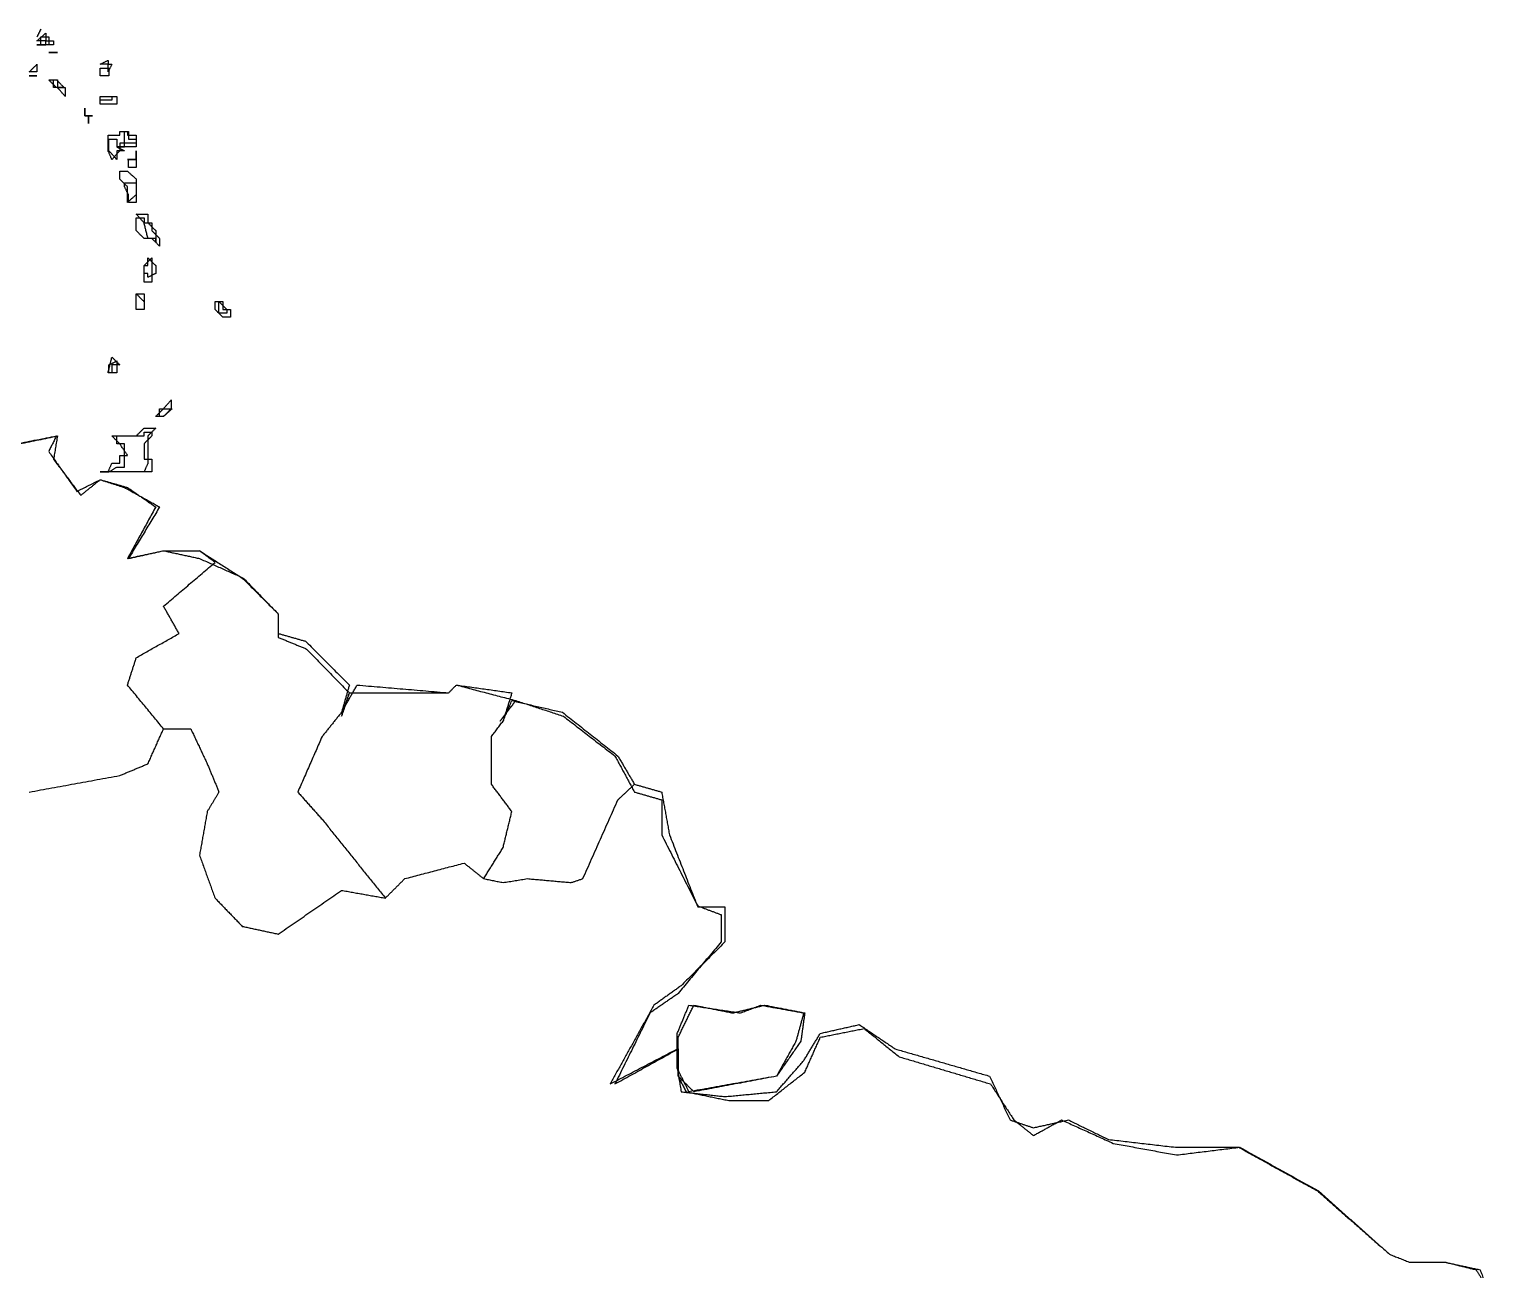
# Model space of a CAD drawing. Header units: millimetres. Extents: x 4 to 525, y -334 to -6.
# Drawn here: x 166.69 to 206.38, y -247.04 to -213.31 of the extents above; entities that cross this region are included whole.
import ezdxf

# ---------------------------------------------------------------- set-up
doc = ezdxf.new("R2010")
doc.units = ezdxf.units.MM
for name, color, linetype in [('boundaries499', 7, 'CONTINUOUS'), ('boundaries500', 7, 'CONTINUOUS'), ('boundaries502', 7, 'CONTINUOUS'), ('boundaries503', 7, 'CONTINUOUS'), ('boundaries507', 7, 'CONTINUOUS'), ('boundaries508', 7, 'CONTINUOUS'), ('boundaries513', 7, 'CONTINUOUS'), ('boundaries514', 7, 'CONTINUOUS'), ('boundaries515', 7, 'CONTINUOUS'), ('boundaries517', 7, 'CONTINUOUS'), ('boundaries518', 7, 'CONTINUOUS'), ('boundaries521', 7, 'CONTINUOUS'), ('boundaries524', 7, 'CONTINUOUS'), ('boundaries528', 7, 'CONTINUOUS'), ('boundaries536', 7, 'CONTINUOUS'), ('boundaries545', 7, 'CONTINUOUS'), ('boundaries555', 7, 'CONTINUOUS'), ('boundaries556', 7, 'CONTINUOUS'), ('boundaries576', 7, 'CONTINUOUS'), ('boundaries588', 7, 'CONTINUOUS'), ('boundaries591', 7, 'CONTINUOUS'), ('boundaries605', 7, 'CONTINUOUS'), ('boundaries624', 7, 'CONTINUOUS'), ('boundaries625', 7, 'CONTINUOUS'), ('boundaries644', 7, 'CONTINUOUS'), ('boundaries645', 7, 'CONTINUOUS'), ('boundaries647', 7, 'CONTINUOUS'), ('boundaries649', 7, 'CONTINUOUS'), ('boundaries651', 7, 'CONTINUOUS'), ('boundaries652', 7, 'CONTINUOUS'), ('boundaries667', 7, 'CONTINUOUS'), ('boundaries668', 7, 'CONTINUOUS'), ('boundaries676', 7, 'CONTINUOUS'), ('boundaries699', 7, 'CONTINUOUS'), ('mapOutline077', 7, 'CONTINUOUS'), ('mapOutline103', 7, 'CONTINUOUS'), ('mapOutline107', 7, 'CONTINUOUS'), ('mapOutline110', 7, 'CONTINUOUS'), ('mapOutline116', 7, 'CONTINUOUS'), ('mapOutline117', 7, 'CONTINUOUS'), ('mapOutline120', 7, 'CONTINUOUS'), ('mapOutline121', 7, 'CONTINUOUS'), ('mapOutline124', 7, 'CONTINUOUS'), ('mapOutline125', 7, 'CONTINUOUS'), ('mapOutline126', 7, 'CONTINUOUS'), ('mapOutline127', 7, 'CONTINUOUS'), ('mapOutline128', 7, 'CONTINUOUS'), ('mapOutline130', 7, 'CONTINUOUS'), ('mapOutline131', 7, 'CONTINUOUS'), ('mapOutline132', 7, 'CONTINUOUS'), ('mapOutline135', 7, 'CONTINUOUS'), ('mapOutline137', 7, 'CONTINUOUS'), ('mapOutline138', 7, 'CONTINUOUS'), ('mapOutline252', 7, 'CONTINUOUS')]:
    doc.layers.add(name, color=color, linetype=linetype)

msp = doc.modelspace()

# ---------------------------------------------------------------- linework, layer by layer
at = {"layer": 'boundaries499'}
for points in [[(166.899, -213.519), (167.005, -213.307)], [(167.005, -213.307), (166.899, -213.519)]]:
    msp.add_open_spline(points, degree=1, dxfattribs=at)
at = {"layer": 'boundaries500'}
for points in [[(167.005, -213.73), (167.005, -213.519)], [(167.005, -213.519), (167.217, -213.519)], [(167.217, -213.519), (167.217, -213.73)]]:
    msp.add_open_spline(points, degree=1, dxfattribs=at)
at = {"layer": 'boundaries502'}
msp.add_open_spline([(167.217, -213.73), (167.005, -213.73)], degree=1, dxfattribs=at)
at = {"layer": 'boundaries503'}
msp.add_open_spline([(167.217, -213.73), (167.005, -213.73)], degree=1, dxfattribs=at)
at = {"layer": 'boundaries507'}
for points in [[(167.217, -213.942), (167.428, -213.942)], [(167.428, -213.942), (167.217, -213.942)]]:
    msp.add_open_spline(points, degree=1, dxfattribs=at)
at = {"layer": 'boundaries508'}
for points in [[(167.217, -213.942), (167.428, -213.942)], [(167.428, -213.942), (167.217, -213.942)]]:
    msp.add_open_spline(points, degree=1, dxfattribs=at)
at = {"layer": 'boundaries513'}
for points in [[(168.619, -214.26), (168.831, -214.154)], [(168.831, -214.26), (168.619, -214.26)], [(168.831, -214.154), (168.831, -214.26)], [(168.831, -214.471), (168.831, -214.26)], [(168.831, -214.26), (168.936, -214.26)], [(168.936, -214.26), (168.831, -214.471)]]:
    msp.add_open_spline(points, degree=1, dxfattribs=at)
at = {"layer": 'boundaries514'}
for points in [[(166.688, -214.471), (166.899, -214.26)], [(166.899, -214.26), (166.899, -214.471)], [(166.899, -214.471), (166.688, -214.471)]]:
    msp.add_open_spline(points, degree=1, dxfattribs=at)
at = {"layer": 'boundaries515'}
for points in [[(167.428, -214.895), (167.217, -214.683)], [(167.217, -214.683), (167.428, -214.683)], [(167.428, -214.683), (167.64, -214.895)], [(167.64, -214.895), (167.428, -214.895)]]:
    msp.add_open_spline(points, degree=1, dxfattribs=at)
at = {"layer": 'boundaries517'}
for points in [[(168.619, -215.239), (168.619, -215.133)], [(168.619, -215.133), (168.831, -215.133)], [(168.831, -215.239), (168.619, -215.239)], [(168.831, -215.133), (168.936, -215.133)], [(168.936, -215.239), (168.831, -215.239)], [(168.936, -215.133), (168.936, -215.239)]]:
    msp.add_open_spline(points, degree=1, dxfattribs=at)
at = {"layer": 'boundaries518'}
for points in [[(168.196, -215.662), (168.196, -215.45)], [(168.196, -215.45), (168.196, -215.662)], [(168.407, -215.662), (168.196, -215.662)], [(168.196, -215.662), (168.407, -215.662)]]:
    msp.add_open_spline(points, degree=1, dxfattribs=at)
at = {"layer": 'boundaries521'}
for points in [[(168.831, -216.403), (168.831, -216.191)], [(168.831, -216.191), (168.936, -216.191)], [(168.936, -216.191), (169.148, -216.191)], [(169.148, -216.191), (169.148, -216.085)], [(169.148, -216.085), (169.36, -216.085)], [(169.36, -216.085), (169.36, -216.191)], [(169.36, -216.191), (169.598, -216.191)], [(169.598, -216.191), (169.598, -216.403)], [(168.831, -216.614), (168.831, -216.403)], [(168.936, -216.852), (168.831, -216.614)], [(169.148, -216.614), (168.936, -216.852)], [(169.36, -216.403), (169.148, -216.403)], [(169.148, -216.403), (169.148, -216.614)], [(169.598, -216.403), (169.36, -216.403)]]:
    msp.add_open_spline(points, degree=1, dxfattribs=at)
at = {"layer": 'boundaries524'}
for points in [[(169.598, -216.614), (169.598, -216.853)], [(169.598, -216.853), (169.598, -216.614)], [(169.598, -216.853), (169.36, -216.853)], [(169.36, -216.853), (169.598, -216.853)]]:
    msp.add_open_spline(points, degree=1, dxfattribs=at)
at = {"layer": 'boundaries528'}
for points in [[(169.148, -217.382), (169.148, -217.17)], [(169.148, -217.17), (169.36, -217.17)], [(169.36, -217.593), (169.148, -217.382)], [(169.36, -217.17), (169.598, -217.382)], [(169.598, -217.382), (169.598, -217.593)], [(169.36, -217.805), (169.36, -217.593)], [(169.36, -218.017), (169.36, -217.805)], [(169.598, -217.805), (169.36, -218.017)], [(169.598, -217.593), (169.598, -217.805)]]:
    msp.add_open_spline(points, degree=1, dxfattribs=at)
at = {"layer": 'boundaries536'}
for points in [[(169.81, -218.572), (169.598, -218.334)], [(169.598, -218.334), (169.81, -218.334)], [(169.81, -218.334), (169.915, -218.334)], [(169.915, -218.996), (169.81, -218.572)], [(169.915, -218.334), (169.915, -218.572)], [(169.915, -218.572), (170.127, -218.784)], [(170.127, -218.996), (169.915, -218.996)], [(170.127, -218.784), (170.127, -218.996)], [(170.127, -219.101), (170.127, -218.996)], [(170.127, -218.996), (170.127, -219.101)]]:
    msp.add_open_spline(points, degree=1, dxfattribs=at)
at = {"layer": 'boundaries545'}
for points in [[(169.81, -219.948), (169.81, -219.736)], [(169.81, -219.736), (169.915, -219.736)], [(169.915, -219.736), (169.915, -219.525)], [(169.915, -219.525), (170.127, -219.736)], [(170.127, -219.736), (170.127, -219.948)], [(169.915, -219.948), (169.81, -219.948)], [(169.915, -220.054), (169.915, -219.948)], [(170.127, -219.948), (169.915, -220.054)]]:
    msp.add_open_spline(points, degree=1, dxfattribs=at)
at = {"layer": 'boundaries555'}
for points in [[(169.598, -220.715), (169.598, -220.504)], [(169.598, -220.504), (169.81, -220.504)], [(169.81, -220.504), (169.81, -220.715)], [(169.598, -220.927), (169.598, -220.715)], [(169.81, -220.927), (169.598, -220.927)], [(169.81, -220.715), (169.81, -220.927)]]:
    msp.add_open_spline(points, degree=1, dxfattribs=at)
at = {"layer": 'boundaries556'}
for points in [[(171.847, -220.927), (171.847, -220.715)], [(171.847, -220.715), (172.059, -220.927)], [(171.847, -221.033), (171.847, -220.927)], [(172.059, -221.033), (171.847, -221.033)], [(172.059, -220.927), (172.059, -221.033)]]:
    msp.add_open_spline(points, degree=1, dxfattribs=at)
at = {"layer": 'boundaries576'}
for points in [[(168.831, -222.647), (168.936, -222.224)], [(168.936, -222.224), (169.148, -222.435)], [(168.936, -222.647), (168.831, -222.647)], [(169.148, -222.435), (168.936, -222.435)], [(168.936, -222.435), (168.936, -222.647)]]:
    msp.add_open_spline(points, degree=1, dxfattribs=at)
at = {"layer": 'boundaries588'}
for points in [[(170.339, -223.626), (170.55, -223.388)], [(170.55, -223.388), (170.55, -223.626)], [(170.127, -223.838), (170.339, -223.626)], [(170.339, -223.838), (170.127, -223.838)], [(170.55, -223.626), (170.339, -223.838)]]:
    msp.add_open_spline(points, degree=1, dxfattribs=at)
at = {"layer": 'boundaries591'}
for points in [[(165.285, -224.79), (167.428, -224.367)], [(167.428, -224.367), (167.217, -224.79)], [(167.217, -224.79), (167.984, -225.875)], [(167.984, -225.875), (168.619, -225.557)], [(168.619, -225.557), (169.36, -225.769)], [(169.36, -225.769), (170.127, -226.298)], [(170.127, -226.298), (169.36, -227.7)], [(169.36, -227.7), (170.339, -227.489)], [(170.339, -227.489), (171.318, -227.489)]]:
    msp.add_open_spline(points, degree=1, dxfattribs=at)
at = {"layer": 'boundaries605'}
for points in [[(169.598, -224.367), (169.81, -224.155)], [(169.81, -224.155), (169.915, -224.155)], [(169.915, -224.155), (170.127, -224.155)], [(170.127, -224.155), (169.915, -224.367)], [(169.148, -224.578), (168.936, -224.367)], [(168.936, -224.367), (169.36, -224.367)], [(169.36, -224.896), (169.148, -224.578)], [(169.36, -224.367), (169.598, -224.367)], [(169.915, -224.367), (169.915, -224.79)], [(169.148, -225.107), (169.148, -224.896)], [(169.148, -224.896), (169.36, -224.896)], [(169.915, -224.79), (169.915, -224.896)], [(169.915, -224.896), (169.915, -225.107)], [(168.831, -225.346), (168.619, -225.346)], [(168.619, -225.346), (168.831, -225.346)], [(168.831, -225.346), (168.936, -225.107)], [(168.936, -225.346), (168.831, -225.346)], [(168.936, -225.107), (169.148, -225.107)], [(169.148, -225.346), (168.936, -225.346)], [(169.36, -225.346), (169.148, -225.346)], [(169.598, -225.346), (169.36, -225.346)], [(169.81, -225.346), (169.598, -225.346)], [(169.915, -225.107), (169.81, -225.346)]]:
    msp.add_open_spline(points, degree=1, dxfattribs=at)
at = {"layer": 'boundaries624'}
for points in [[(171.318, -227.489), (172.482, -228.23)], [(172.482, -228.23), (173.461, -229.209)], [(173.461, -229.209), (173.461, -229.738)], [(173.461, -229.738), (174.202, -229.949)], [(174.202, -229.949), (175.392, -231.14)], [(175.392, -231.14), (175.181, -231.881)]]:
    msp.add_open_spline(points, degree=1, dxfattribs=at)
at = {"layer": 'boundaries625'}
for points in [[(170.339, -228.997), (171.741, -227.806)], [(171.741, -227.806), (171.318, -227.489)], [(170.762, -229.738), (170.339, -228.997)], [(169.598, -230.399), (170.762, -229.738)], [(169.36, -231.14), (169.598, -230.399)], [(170.339, -232.331), (169.36, -231.14)]]:
    msp.add_open_spline(points, degree=1, dxfattribs=at)
at = {"layer": 'boundaries644'}
for points in [[(175.181, -231.881), (175.604, -231.14)], [(175.604, -231.14), (178.091, -231.352)], [(178.091, -231.352), (178.303, -231.14)], [(178.303, -231.14), (179.811, -231.352)], [(179.811, -231.352), (179.573, -232.119)]]:
    msp.add_open_spline(points, degree=1, dxfattribs=at)
at = {"layer": 'boundaries645'}
for points in [[(179.573, -232.119), (179.811, -231.563)], [(179.811, -231.563), (181.187, -231.881)], [(181.187, -231.881), (182.695, -233.071)], [(182.695, -233.071), (183.145, -233.839)]]:
    msp.add_open_spline(points, degree=1, dxfattribs=at)
at = {"layer": 'boundaries647'}
for points in [[(175.181, -231.881), (174.651, -232.542)], [(174.651, -232.542), (173.99, -234.05)], [(173.99, -234.05), (174.651, -234.791)], [(174.651, -234.791), (176.371, -236.934)]]:
    msp.add_open_spline(points, degree=1, dxfattribs=at)
at = {"layer": 'boundaries649'}
for points in [[(179.255, -232.542), (179.573, -232.119)], [(179.255, -233.839), (179.255, -232.542)], [(179.811, -234.58), (179.255, -233.839)], [(179.573, -235.559), (179.811, -234.58)], [(179.044, -236.405), (179.573, -235.559)]]:
    msp.add_open_spline(points, degree=1, dxfattribs=at)
at = {"layer": 'boundaries651'}
for points in [[(170.339, -232.331), (171.08, -232.331)], [(171.08, -232.331), (171.529, -233.283)], [(171.529, -233.283), (171.847, -234.05)], [(171.847, -234.05), (171.529, -234.58)], [(171.529, -234.58), (171.318, -235.77)], [(171.318, -235.77), (171.741, -236.934)], [(171.741, -236.934), (172.482, -237.702)], [(173.461, -237.913), (175.181, -236.723)], [(175.181, -236.723), (176.371, -236.934)], [(172.482, -237.702), (173.461, -237.913)]]:
    msp.add_open_spline(points, degree=1, dxfattribs=at)
at = {"layer": 'boundaries652'}
for points in [[(169.915, -233.283), (170.339, -232.331)], [(169.148, -233.601), (169.915, -233.283)], [(166.687, -234.05), (169.148, -233.601)]]:
    msp.add_open_spline(points, degree=1, dxfattribs=at)
at = {"layer": 'boundaries667'}
for points in [[(183.145, -233.839), (183.885, -234.05)], [(183.885, -234.05), (184.097, -235.215)], [(184.097, -235.215), (184.864, -237.173)], [(184.864, -237.173), (185.605, -237.173)], [(185.605, -237.173), (185.605, -238.125)], [(185.605, -238.125), (184.415, -239.316)], [(184.415, -239.316), (183.674, -239.845)], [(183.674, -239.845), (182.483, -241.988)], [(188.198, -240.612), (189.256, -240.374)], [(189.256, -240.374), (190.235, -241.035)], [(187.748, -241.353), (188.198, -240.612)], [(182.483, -241.988), (184.309, -241.035)], [(184.309, -241.035), (184.309, -241.565)], [(190.235, -241.035), (192.802, -241.776)], [(184.309, -241.565), (184.415, -242.2)], [(187.007, -242.2), (187.748, -241.353)], [(192.802, -241.776), (193.357, -242.967)], [(184.415, -242.2), (185.605, -242.332)], [(185.605, -242.332), (187.007, -242.2)], [(193.357, -242.967), (193.992, -243.179)], [(193.993, -243.179), (194.945, -242.967)], [(194.945, -242.967), (196.03, -243.496)], [(196.03, -243.496), (197.855, -243.708)], [(197.855, -243.708), (199.575, -243.708)], [(199.575, -243.708), (201.718, -244.898)], [(201.718, -244.898), (203.676, -246.618)], [(203.676, -246.618), (204.205, -246.83)], [(204.205, -246.83), (205.158, -246.83)], [(205.158, -246.83), (206.137, -247.041)], [(206.137, -247.041), (206.349, -247.597)]]:
    msp.add_open_spline(points, degree=1, dxfattribs=at)
at = {"layer": 'boundaries668'}
for points in [[(182.695, -234.262), (183.145, -233.839)], [(181.742, -236.405), (182.695, -234.262)], [(179.044, -236.405), (179.573, -236.511)], [(179.573, -236.511), (180.234, -236.405)], [(180.234, -236.405), (181.425, -236.511)], [(181.425, -236.511), (181.742, -236.405)]]:
    msp.add_open_spline(points, degree=1, dxfattribs=at)
at = {"layer": 'boundaries676'}
for points in [[(176.9, -236.405), (178.514, -235.982)], [(178.514, -235.982), (179.044, -236.405)], [(176.371, -236.934), (176.9, -236.405)]]:
    msp.add_open_spline(points, degree=1, dxfattribs=at)
at = {"layer": 'boundaries699'}
for points in [[(184.309, -240.612), (184.626, -239.845)], [(184.626, -239.845), (186.029, -240.056)], [(186.029, -240.056), (186.584, -239.845)], [(186.584, -239.845), (187.748, -240.056)], [(187.748, -240.056), (187.537, -240.824)], [(184.309, -241.565), (184.309, -240.612)], [(187.537, -240.824), (187.007, -241.776)], [(184.626, -242.2), (184.309, -241.565)], [(187.007, -241.776), (184.626, -242.2)]]:
    msp.add_open_spline(points, degree=1, dxfattribs=at)
at = {"layer": 'mapOutline077'}
for points in [[(184.335, -240.718), (184.759, -239.845)], [(184.759, -239.845), (185.817, -240.056)], [(185.817, -240.056), (186.69, -239.845)], [(186.69, -239.845), (187.775, -240.056)], [(187.775, -240.056), (187.669, -240.824)], [(184.335, -241.776), (184.335, -240.718)], [(187.669, -240.824), (187.007, -241.776)], [(184.759, -242.2), (184.335, -241.776)], [(187.008, -241.776), (184.759, -242.2)]]:
    msp.add_open_spline(points, degree=1, dxfattribs=at)
at = {"layer": 'mapOutline103'}
for points in [[(169.069, -224.578), (169.069, -224.367)], [(169.069, -224.367), (169.28, -224.367)], [(169.28, -224.578), (169.069, -224.578)], [(169.28, -224.367), (169.386, -224.367)], [(169.28, -225.213), (169.28, -224.578)], [(169.386, -224.367), (169.598, -224.367)], [(169.598, -224.367), (169.81, -224.367)], [(169.81, -224.367), (169.81, -224.261)], [(169.81, -224.261), (170.021, -224.261)], [(170.021, -224.367), (169.81, -224.578)], [(169.81, -224.578), (169.81, -224.79)], [(170.021, -224.261), (170.021, -224.367)], [(169.81, -224.79), (169.81, -225.002)], [(169.81, -225.002), (170.021, -225.002)], [(170.021, -225.002), (170.021, -225.346)], [(168.857, -225.346), (168.619, -225.346)], [(168.619, -225.346), (168.857, -225.346)], [(168.857, -225.346), (169.069, -225.213)], [(169.28, -225.346), (168.857, -225.346)], [(169.069, -225.213), (169.28, -225.213)], [(169.386, -225.346), (169.28, -225.346)], [(169.598, -225.346), (169.386, -225.346)], [(169.81, -225.346), (169.598, -225.346)], [(170.021, -225.346), (169.81, -225.346)]]:
    msp.add_open_spline(points, degree=1, dxfattribs=at)
at = {"layer": 'mapOutline107'}
for points in [[(170.233, -223.838), (170.233, -223.626)], [(170.233, -223.626), (170.339, -223.626)], [(170.339, -223.838), (170.233, -223.838)], [(170.339, -223.626), (170.577, -223.626)], [(170.577, -223.626), (170.339, -223.838)]]:
    msp.add_open_spline(points, degree=1, dxfattribs=at)
at = {"layer": 'mapOutline110'}
for points in [[(168.857, -222.435), (169.069, -222.329)], [(168.857, -222.647), (168.857, -222.435)], [(169.069, -222.647), (168.857, -222.647)], [(169.069, -222.329), (169.069, -222.435)], [(169.069, -222.435), (169.069, -222.647)]]:
    msp.add_open_spline(points, degree=1, dxfattribs=at)
at = {"layer": 'mapOutline116'}
for points in [[(171.741, -220.927), (171.741, -220.715)], [(171.741, -220.715), (171.953, -220.715)], [(171.953, -221.139), (171.741, -220.927)], [(171.953, -220.715), (171.953, -220.927)], [(171.953, -220.927), (172.164, -220.927)], [(172.164, -220.927), (172.164, -221.139)], [(172.164, -221.139), (171.953, -221.139)]]:
    msp.add_open_spline(points, degree=1, dxfattribs=at)
at = {"layer": 'mapOutline117'}
for points in [[(169.598, -220.715), (169.598, -220.504)], [(169.598, -220.504), (169.81, -220.715)], [(169.598, -220.927), (169.598, -220.715)], [(169.81, -220.927), (169.598, -220.927)], [(169.81, -220.715), (169.81, -220.927)]]:
    msp.add_open_spline(points, degree=1, dxfattribs=at)
at = {"layer": 'mapOutline120'}
for points in [[(169.81, -219.736), (170.021, -219.525)], [(169.81, -219.948), (169.81, -219.736)], [(170.021, -219.525), (170.021, -219.736)], [(170.021, -219.736), (170.021, -219.948)], [(169.81, -220.186), (169.81, -219.948)], [(170.021, -220.186), (169.81, -220.186)], [(170.021, -219.948), (170.021, -220.186)]]:
    msp.add_open_spline(points, degree=1, dxfattribs=at)
at = {"layer": 'mapOutline121'}
for points in [[(169.598, -218.572), (169.598, -218.44)], [(169.598, -218.44), (169.81, -218.44)], [(169.598, -218.784), (169.598, -218.572)], [(169.81, -218.44), (169.81, -218.572)], [(169.81, -218.572), (170.021, -218.572)], [(170.021, -218.572), (170.021, -218.784)], [(169.81, -218.996), (169.598, -218.784)], [(170.021, -218.996), (169.81, -218.996)], [(170.021, -218.784), (170.233, -218.996)], [(170.233, -219.207), (170.021, -218.996)], [(170.233, -218.996), (170.233, -219.207)]]:
    msp.add_open_spline(points, degree=1, dxfattribs=at)
at = {"layer": 'mapOutline124'}
for points in [[(169.28, -217.593), (169.28, -217.488)], [(169.28, -217.488), (169.386, -217.488)], [(169.386, -217.488), (169.598, -217.488)], [(169.598, -217.488), (169.598, -217.593)], [(169.386, -217.805), (169.28, -217.593)], [(169.386, -218.017), (169.386, -217.805)], [(169.598, -217.593), (169.598, -217.805)], [(169.598, -217.805), (169.598, -218.017)], [(169.598, -218.017), (169.386, -218.017)]]:
    msp.add_open_spline(points, degree=1, dxfattribs=at)
at = {"layer": 'mapOutline125'}
for points in [[(169.386, -217.064), (169.386, -216.853)], [(169.386, -216.853), (169.598, -216.853)], [(169.598, -217.064), (169.386, -217.064)], [(169.598, -216.853), (169.598, -217.064)]]:
    msp.add_open_spline(points, degree=1, dxfattribs=at)
at = {"layer": 'mapOutline126'}
for points in [[(168.857, -216.509), (168.857, -216.297)], [(168.857, -216.297), (169.069, -216.297)], [(169.069, -216.297), (169.069, -216.509)], [(169.28, -216.297), (169.28, -216.085)], [(169.28, -216.085), (169.386, -216.085)], [(169.28, -216.509), (169.28, -216.297)], [(169.386, -216.085), (169.386, -216.297)], [(169.386, -216.297), (169.598, -216.297)], [(169.598, -216.297), (169.598, -216.509)], [(168.857, -216.614), (168.857, -216.509)], [(169.069, -216.852), (168.857, -216.614)], [(169.28, -216.509), (169.069, -216.509)], [(169.069, -216.509), (169.28, -216.614)], [(169.069, -216.509), (169.28, -216.509)], [(169.28, -216.614), (169.069, -216.614)], [(169.069, -216.614), (169.069, -216.852)], [(169.598, -216.509), (169.28, -216.509)]]:
    msp.add_open_spline(points, degree=1, dxfattribs=at)
at = {"layer": 'mapOutline127'}
for points in [[(168.301, -215.662), (168.301, -215.874)], [(168.301, -215.874), (168.301, -215.662)]]:
    msp.add_open_spline(points, degree=1, dxfattribs=at)
at = {"layer": 'mapOutline128'}
for points in [[(168.619, -215.344), (168.619, -215.133)], [(168.619, -215.133), (168.857, -215.133)], [(168.857, -215.344), (168.619, -215.344)], [(168.857, -215.133), (169.069, -215.133)], [(169.069, -215.344), (168.857, -215.344)], [(169.069, -215.133), (169.069, -215.344)]]:
    msp.add_open_spline(points, degree=1, dxfattribs=at)
at = {"layer": 'mapOutline130'}
for points in [[(167.349, -214.895), (167.349, -214.683)], [(167.349, -214.683), (167.455, -214.683)], [(167.455, -214.683), (167.455, -214.895)], [(167.455, -214.895), (167.349, -214.895)], [(167.666, -215.133), (167.455, -214.895)], [(167.455, -214.895), (167.666, -214.895)], [(167.666, -214.895), (167.666, -215.133)]]:
    msp.add_open_spline(points, degree=1, dxfattribs=at)
at = {"layer": 'mapOutline131'}
for points in [[(166.899, -214.577), (166.688, -214.577)], [(166.688, -214.577), (166.899, -214.577)]]:
    msp.add_open_spline(points, degree=1, dxfattribs=at)
at = {"layer": 'mapOutline132'}
for points in [[(168.619, -214.577), (168.619, -214.365)], [(168.619, -214.365), (168.857, -214.365)], [(168.857, -214.577), (168.619, -214.577)], [(168.857, -214.365), (168.857, -214.577)]]:
    msp.add_open_spline(points, degree=1, dxfattribs=at)
at = {"layer": 'mapOutline135'}
for points in [[(167.349, -213.942), (167.455, -213.942)], [(167.455, -213.942), (167.349, -213.942)]]:
    msp.add_open_spline(points, degree=1, dxfattribs=at)
at = {"layer": 'mapOutline137'}
for points in [[(167.137, -213.73), (166.899, -213.73)], [(166.899, -213.73), (167.137, -213.73)], [(167.137, -213.73), (167.137, -213.625)], [(167.137, -213.625), (167.349, -213.625)], [(167.349, -213.73), (167.137, -213.73)], [(167.349, -213.625), (167.349, -213.73)]]:
    msp.add_open_spline(points, degree=1, dxfattribs=at)
at = {"layer": 'mapOutline138'}
for points in [[(166.899, -213.625), (167.137, -213.413)], [(167.137, -213.413), (167.137, -213.625)], [(167.137, -213.625), (166.899, -213.625)]]:
    msp.add_open_spline(points, degree=1, dxfattribs=at)
at = {"layer": 'mapOutline252'}
for points in [[(165.418, -224.79), (167.455, -224.367)], [(167.455, -224.367), (167.349, -225.002)], [(167.349, -225.002), (168.09, -225.981)], [(168.09, -225.981), (168.619, -225.557)], [(168.619, -225.557), (169.28, -225.769)], [(169.28, -225.769), (170.233, -226.298)], [(170.233, -226.298), (169.386, -227.7)], [(169.386, -227.7), (170.339, -227.489)], [(170.339, -227.489), (171.318, -227.7)], [(171.318, -227.7), (172.508, -228.23)], [(172.508, -228.23), (173.461, -229.209)], [(173.461, -229.209), (173.461, -229.844)], [(173.461, -229.844), (174.228, -230.161)], [(174.228, -230.161), (175.392, -231.352)], [(175.392, -231.352), (175.181, -231.987)], [(175.181, -231.987), (175.392, -231.352)], [(175.392, -231.352), (178.091, -231.352)], [(178.091, -231.352), (178.303, -231.14)], [(178.303, -231.14), (179.917, -231.563)], [(179.917, -231.563), (179.493, -232.119)], [(179.493, -232.119), (179.917, -231.563)], [(179.917, -231.563), (181.213, -231.987)], [(181.213, -231.987), (182.615, -233.071)], [(182.615, -233.071), (183.145, -234.05)], [(183.145, -234.05), (183.885, -234.262)], [(183.885, -234.262), (183.885, -235.215)], [(183.885, -235.215), (184.864, -237.146)], [(184.864, -237.146), (185.499, -237.384)], [(185.499, -237.384), (185.499, -238.125)], [(185.499, -238.125), (184.335, -239.527)], [(184.335, -239.527), (183.568, -240.056)], [(183.568, -240.056), (182.615, -241.988)], [(188.198, -240.718), (189.389, -240.48)], [(189.389, -240.48), (190.341, -241.247)], [(187.775, -241.67), (188.198, -240.718)], [(182.615, -241.988), (184.335, -241.035)], [(184.335, -241.035), (184.335, -241.67)], [(190.341, -241.247), (192.828, -241.988)], [(184.335, -241.67), (184.335, -241.776)], [(186.796, -242.438), (187.775, -241.67)], [(184.335, -241.776), (184.547, -242.2)], [(192.828, -241.988), (193.463, -242.967)], [(184.547, -242.2), (185.711, -242.438)], [(185.711, -242.438), (186.796, -242.438)], [(193.463, -242.967), (193.993, -243.39)], [(193.993, -243.39), (194.76, -242.967)], [(194.76, -242.967), (196.162, -243.602)], [(196.162, -243.602), (197.882, -243.919)], [(197.882, -243.919), (199.602, -243.708)], [(199.602, -243.708), (201.745, -244.898)], [(201.745, -244.898), (203.676, -246.618)], [(203.676, -246.618), (204.205, -246.83)], [(204.205, -246.83), (205.184, -246.83)], [(205.184, -246.83), (206.031, -247.041)], [(206.031, -247.041), (206.375, -247.597)]]:
    msp.add_open_spline(points, degree=1, dxfattribs=at)

doc.saveas('drawing.dxf')
